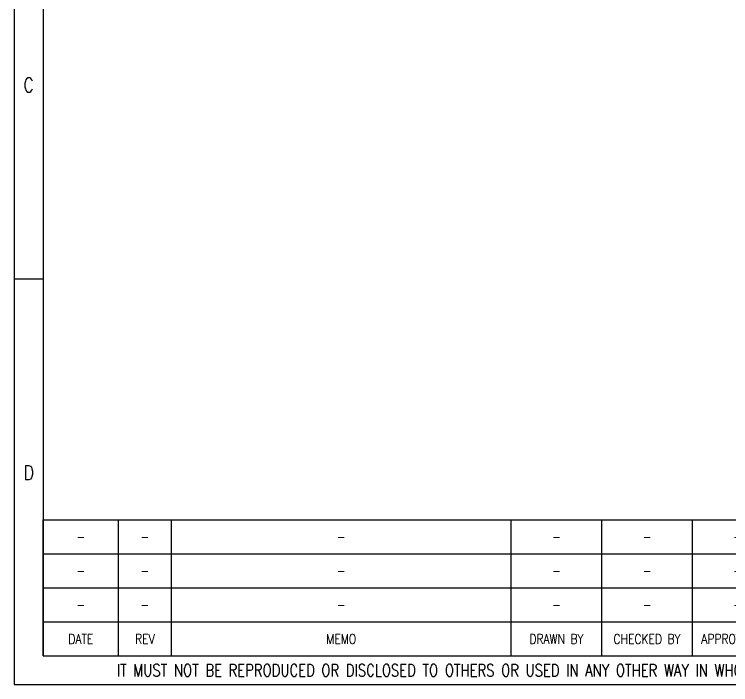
# Model space of a CAD drawing. Header units: millimetres. Extents: x -796 to 677, y -1515 to -1020.
# Drawn here: x -2.9 to 92, y -1230.2 to -1141.5 of the extents above; entities that cross this region are included whole.
import ezdxf
from ezdxf.enums import TextEntityAlignment as Align

# ---------------------------------------------------------------- set-up
doc = ezdxf.new("R2010")
doc.units = ezdxf.units.MM
for name, color, linetype, lineweight in [('0_SHELL', 5, 'Continuous', 30), ('1_OUTLINE', 7, 'Continuous', 20), ('2_DIM', 3, 'Continuous', 5)]:
    doc.layers.add(name, color=color, linetype=linetype, lineweight=lineweight)
doc.styles.add('TEXT', font='romans.shx', dxfattribs={"width": 0.8, "bigfont": 'whgtxt.shx'})

# ---------------------------------------------------------------- blocks, each defined once
blk = doc.blocks.new('*T23')
at = {"layer": '0_SHELL', "color": 0, "linetype": 'ByBlock', "lineweight": -2}
for p, q in [((0, 18), (98, 18)), ((0, 0), (0, 18)), ((10, 0), (10, 18)), ((17, 0), (17, 18)), ((62, 0), (62, 18)), ((74, 0), (74, 18)), ((86, 0), (86, 18)), ((98, 0), (98, 18)), ((0, 13.5), (98, 13.5)), ((0, 9), (98, 9)), ((0, 4.5), (98, 4.5)), ((0, 0), (98, 0))]:
    blk.add_line(p, q, dxfattribs=at)
at = {"layer": '0_SHELL', "color": 7, "char_height": 1.3, "attachment_point": 5, "style": 'TEXT'}
for s, insert, width in [('-', (5, 15.75), 9.25), ('-', (13.5, 15.75), 6.25), ('-', (39.5, 15.75), 44.25), ('-', (68, 15.75), 11.25), ('-', (80, 15.75), 11.25), ('-', (92, 15.75), 11.25), ('-', (5, 11.25), 9.25), ('-', (13.5, 11.25), 6.25), ('-', (39.5, 11.25), 44.25), ('-', (68, 11.25), 11.25), ('-', (80, 11.25), 11.25), ('-', (92, 11.25), 11.25), ('-', (5, 6.75), 9.25), ('-', (13.5, 6.75), 6.25), ('-', (39.5, 6.75), 44.25), ('-', (68, 6.75), 11.25), ('-', (80, 6.75), 11.25), ('-', (92, 6.75), 11.25), ('DATE', (5, 2.25), 10), ('REV', (13.5, 2.25), 7), ('MEMO', (39.5, 2.25), 45), ('DRAWN BY', (68, 2.25), 12), ('CHECKED BY', (80, 2.25), 12), ('APPROVED BY', (92, 2.25), 12)]:
    blk.add_mtext(s, dxfattribs=dict(at, insert=insert, width=width))
blk = doc.blocks.new('N_FORM_250625')
at = {"layer": '0_SHELL'}
blk.add_line((0, 53.7), (3.8, 53.7), dxfattribs=at)
for points in [[(0, 210), (0, 0), (297, 0), (297, 210)], [(3.8, 206.2), (3.8, 3.8), (293.2, 3.8), (293.2, 206.2)]]:
    blk.add_lwpolyline(points, close=True, dxfattribs=at)
at = {"layer": '1_OUTLINE', "style": 'TEXT', "width": 0.8}
blk.add_text('IT MUST NOT BE REPRODUCED OR DISCLOSED TO OTHERS OR USED IN ANY OTHER WAY IN WHOLE OR PART EXCEPT AS AUTHORIZED IN WRITING', height=1.6, dxfattribs=at).set_placement((75.857, 1.9), align=Align.MIDDLE_CENTER)
at = {"layer": '1_OUTLINE', "lineweight": -3, "char_height": 1.9, "attachment_point": 5, "style": 'TEXT'}
for s, insert in [('C', (1.9, 79.35)), ('D', (1.9, 28.05))]:
    blk.add_mtext(s, dxfattribs=dict(at, insert=insert))

msp = doc.modelspace()

# ---------------------------------------------------------------- block references
msp.add_blockref('*T23', (0.887, -1226.44))
at = {"layer": '2_DIM'}
msp.add_blockref('N_FORM_250625', (-2.913, -1230.24), dxfattribs=at)

doc.saveas('drawing.dxf')
